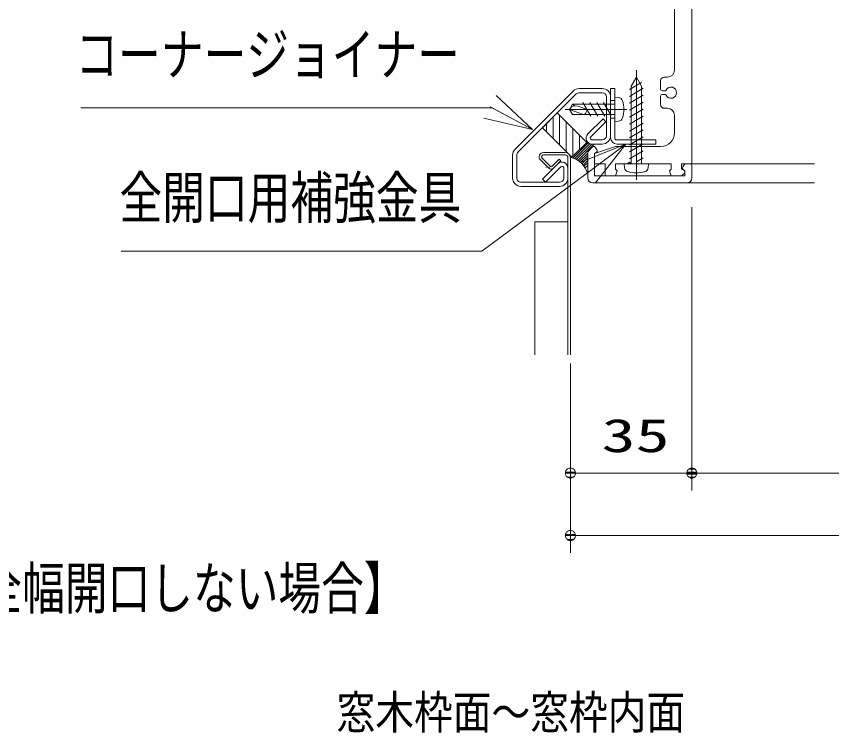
# Model space of a CAD drawing. Units: millimetres on the paper. Extents: x -305 to 305, y -152 to 152.
# Drawn here: x -254.06 to -207.11, y -46.29 to -5.01 of the extents above; entities that cross this region are included whole.
import ezdxf
from ezdxf.enums import TextEntityAlignment as Align

# ---------------------------------------------------------------- set-up
doc = ezdxf.new("R2010")
doc.units = ezdxf.units.MM
doc.linetypes.add('LONG_CHAIN', pattern=[21, 18, -1, 1, -1])
doc.linetypes.add('LONG_DASHED2', pattern=[13, 12, -1])
doc.layers.add('0-1_RV', color=7, linetype='Continuous', lineweight=9)
doc.layers.add('0-3_0', color=7, linetype='Continuous', lineweight=9)
doc.styles.add('ＭＳ ゴシック', font='')
doc.styles.get('ＭＳ ゴシック').set_extended_font_data('MS Gothic')

# ---------------------------------------------------------------- blocks, each defined once
blk = doc.blocks.new('_OPEN30')
at = {"layer": '0-3_0'}
blk.add_line((0, 0), (-1, 0), dxfattribs=at)
blk.add_lwpolyline([(-1, 0.2679), (0, 0), (-1, -0.2679)], dxfattribs=at)
blk = doc.blocks.new('_DOTSMALL')
at = {"layer": '0-3_0'}
for p, q in [((0.0746, 0.1), (-0.0746, 0.1)), ((0.1223, -0.0248), (-0.1223, -0.0248))]:
    blk.add_line(p, q, dxfattribs=at)
for points in [[(0.125, 0), (0.124, 0.0157), (0.1211, 0.0311), (0.1162, 0.046), (0.1095, 0.0602), (0.1011, 0.0735), (0.0911, 0.0856), (0.0797, 0.0963), (0.067, 0.1055), (0.0532, 0.1131), (0.0386, 0.1189), (0.0234, 0.1228), (0.0078, 0.1248), (-0.0078, 0.1248), (-0.0234, 0.1228), (-0.0386, 0.1189), (-0.0532, 0.1131), (-0.067, 0.1055), (-0.0797, 0.0963), (-0.0911, 0.0856), (-0.1011, 0.0735), (-0.1095, 0.0602), (-0.1162, 0.046), (-0.1211, 0.0311), (-0.124, 0.0157), (-0.125, 0), (0, 0)], [(-0.125, 0), (-0.124, -0.0157), (-0.1211, -0.0311), (-0.1162, -0.046), (-0.1095, -0.0602), (-0.1011, -0.0735), (-0.0911, -0.0856), (-0.0797, -0.0963), (-0.067, -0.1055), (-0.0532, -0.1131), (-0.0386, -0.1189), (-0.0234, -0.1228), (-0.0078, -0.1248), (0.0078, -0.1248), (0.0234, -0.1228), (0.0386, -0.1189), (0.0532, -0.1131), (0.067, -0.1055), (0.0797, -0.0963), (0.0911, -0.0856), (0.1011, -0.0735), (0.1095, -0.0602), (0.1162, -0.046), (0.1211, -0.0311), (0.124, -0.0157), (0.125, 0), (0, 0)]]:
    blk.add_lwpolyline(points, close=True, dxfattribs=at)

msp = doc.modelspace()

# ---------------------------------------------------------------- linework, layer by layer
at = {"layer": '0-1_RV'}
for p, q in [((-215.156, 14.63), (-215.156, -13.51)), ((-216.156, -3.71), (-216.156, -8.11)), ((-218.756, -9.221), (-218.056, -8.817)), ((-216.956, -8.71), (-216.956, -9.21)), ((-216.556, -8.51), (-216.756, -8.51)), ((-221.981, -9.311), (-225.341, -12.671)), ((-220.32, -9.171), (-221.643, -9.171)), ((-219.841, -9.17), (-219.841, -12.01)), ((-219.841, -9.17), (-219.601, -9.17)), ((-219.601, -9.17), (-219.601, -12.01)), ((-218.756, -9.621), (-217.956, -9.159)), ((-218.656, -13.51), (-218.656, -9.03)), ((-218.056, -13.51), (-218.056, -9.03)), ((-216.725, -9.31), (-216.856, -9.31)), ((-221.812, -9.481), (-225.171, -12.84)), ((-220.321, -9.411), (-221.642, -9.411)), ((-220.081, -9.651), (-220.081, -11.89)), ((-219.841, -9.65), (-219.841, -11.89)), ((-219.377, -9.69), (-219.601, -9.67)), ((-219.601, -9.67), (-219.601, -11.07)), ((-218.756, -10.021), (-217.956, -9.559)), ((-216.956, -9.61), (-216.956, -10.11)), ((-216.725, -9.51), (-216.856, -9.51)), ((-222.028, -10.07), (-222.201, -10.37)), ((-219.601, -10.07), (-222.028, -10.07)), ((-221.713, -10.185), (-221.201, -10.37)), ((-220.977, -10.77), (-221.439, -9.97)), ((-220.577, -10.77), (-221.039, -9.97)), ((-220.177, -10.77), (-220.639, -9.97)), ((-219.801, -10.728), (-220.239, -9.97)), ((-218.756, -10.421), (-217.956, -9.959)), ((-216.556, -10.31), (-216.756, -10.31)), ((-223.759, -11.428), (-222.911, -10.58)), ((-222.911, -10.58), (-221.214, -12.277)), ((-222.774, -12.413), (-222.774, -10.716)), ((-222.201, -10.37), (-222.028, -10.67)), ((-221.401, -10.67), (-222.201, -10.37)), ((-219.601, -10.67), (-222.028, -10.67)), ((-218.756, -10.821), (-217.956, -10.359)), ((-218.756, -11.221), (-217.956, -10.759)), ((-216.156, -10.71), (-216.156, -11.71)), ((-223.536, -11.651), (-223.536, -11.205)), ((-223.155, -12.032), (-223.155, -10.824)), ((-222.393, -12.794), (-222.393, -11.097)), ((-221.151, -11.79), (-220.274, -10.913)), ((-220.981, -11.96), (-220.105, -11.083)), ((-220.274, -10.913), (-220.105, -11.083)), ((-219.377, -11.051), (-219.601, -11.07)), ((-218.756, -11.621), (-217.956, -11.159)), ((-223.759, -11.428), (-222.062, -13.125)), ((-222.012, -13.076), (-222.012, -11.478)), ((-218.756, -12.021), (-217.956, -11.559)), ((-221.631, -12.695), (-221.631, -11.859)), ((-220.941, -12.13), (-220.321, -12.13)), ((-219.481, -12.13), (-217.241, -12.13)), ((-218.756, -12.421), (-217.956, -11.959)), ((-217.241, -12.13), (-217.241, -12.37)), ((-222.062, -13.125), (-221.214, -12.277)), ((-222.016, -13.178), (-221.129, -12.291)), ((-221.914, -13.218), (-221.041, -12.345)), ((-221.818, -13.264), (-220.925, -12.37)), ((-221.729, -13.316), (-220.784, -12.37)), ((-221.25, -12.314), (-221.25, -12.24)), ((-220.856, -12.51), (-221.156, -12.81)), ((-220.941, -12.37), (-220.321, -12.37)), ((-220.756, -12.51), (-220.856, -12.51)), ((-220.756, -12.51), (-220.625, -12.692)), ((-219.556, -12.51), (-220.756, -12.91)), ((-216.956, -12.51), (-219.556, -12.51)), ((-219.481, -12.37), (-217.241, -12.37)), ((-218.756, -12.821), (-217.956, -12.359)), ((-225.481, -13.01), (-225.481, -14.331)), ((-225.241, -13.01), (-225.241, -14.331)), ((-223.706, -12.856), (-222.455, -12.856)), ((-223.706, -12.996), (-222.456, -12.996)), ((-221.642, -13.376), (-221.156, -12.89)), ((-221.564, -13.44), (-221.156, -13.031)), ((-221.156, -12.81), (-221.156, -14.31)), ((-220.756, -12.91), (-220.647, -12.831)), ((-220.756, -12.91), (-220.756, -14.21)), ((-220.756, -12.91), (-220.756, -13.51)), ((-218.756, -13.221), (-217.956, -12.759)), ((-223.883, -13.282), (-223.404, -13.761)), ((-223.784, -13.183), (-223.306, -13.662)), ((-223.221, -13.662), (-222.796, -13.237)), ((-223.122, -13.761), (-222.697, -13.336)), ((-222.796, -13.237), (-222.697, -13.336)), ((-222.296, -13.156), (-222.296, -24.51)), ((-222.156, -13.156), (-222.156, -24.51)), ((-221.494, -13.51), (-221.156, -13.173)), ((-221.423, -13.581), (-221.156, -13.314)), ((-221.352, -13.652), (-221.156, -13.456)), ((-221.307, -13.748), (-221.156, -13.597)), ((-220.156, -13.51), (-220.756, -13.51)), ((-220.156, -13.51), (-220.156, -14.21)), ((-218.856, -13.51), (-219.556, -13.51)), ((-219.556, -13.51), (-219.556, -13.81)), ((-217.656, -13.51), (-219.056, -13.51)), ((-219.036, -13.734), (-219.056, -13.51)), ((-218.756, -13.41), (-218.856, -13.51)), ((-218.756, -13.41), (-218.656, -13.51)), ((-216.356, -13.51), (-218.656, -13.51)), ((-218.356, -13.39), (-217.956, -13.159)), ((-217.676, -13.734), (-217.656, -13.51)), ((-216.356, -13.51), (-216.356, -13.81)), ((-215.756, -13.51), (-215.756, -13.81)), ((-215.156, -13.51), (-215.756, -13.51)), ((-215.556, -13.51), (-215.687, -13.692)), ((-208.105, -13.51), (-215.156, -13.51)), ((-215.156, -13.61), (-215.156, -14.31)), ((-222.707, -13.685), (-223.584, -14.562)), ((-222.536, -13.726), (-222.536, -14.331)), ((-222.296, -13.726), (-222.296, -14.331)), ((-219.556, -13.81), (-219.456, -13.91)), ((-219.556, -14.21), (-219.456, -13.91)), ((-216.356, -13.81), (-216.456, -13.91)), ((-216.456, -13.91), (-216.356, -14.21)), ((-215.756, -13.81), (-215.612, -13.88)), ((-215.756, -14.21), (-215.586, -14.041)), ((-215.556, -13.91), (-215.665, -13.831)), ((-215.556, -13.91), (-215.556, -14.21)), ((-215.556, -14.21), (-220.756, -14.21)), ((-219.556, -14.21), (-220.156, -14.21)), ((-215.756, -14.21), (-216.356, -14.21)), ((-225.002, -14.811), (-222.776, -14.811)), ((-225.001, -14.571), (-222.776, -14.571)), ((-215.456, -14.61), (-220.856, -14.61)), ((-208.105, -14.61), (-215.514, -14.61)), ((-215.156, -16.011), (-215.156, -32.33)), ((-224.196, -16.856), (-224.196, -24.51)), ((-224.196, -16.856), (-222.296, -16.856)), ((-222.156, -25.01), (-222.156, -35.93)), ((-222.156, -25.01), (-222.156, -32.33)), ((-215.156, -31.33), (-222.156, -31.33)), ((-172.756, -31.33), (-215.156, -31.33)), ((-165.756, -34.93), (-222.156, -34.93))]:
    msp.add_line(p, q, dxfattribs=at)
at = {"layer": '0-1_RV', "linetype": 'LONG_CHAIN'}
for p, q in [((-218.356, -8.11), (-218.356, -14.43)), ((-218.356, -8.11), (-218.356, -14.43)), ((-222.448, -10.37), (-218.91, -10.37))]:
    msp.add_line(p, q, dxfattribs=at)
at = {"layer": '0-1_RV', "linetype": 'LONG_DASHED2'}
for p, q in [((-219.841, -9.87), (-219.601, -9.87)), ((-219.841, -10.87), (-219.601, -10.87))]:
    msp.add_line(p, q, dxfattribs=at)
at = {"layer": '0-1_RV'}
for points in [[(-218.656, -9.03), (-218.356, -8.51), (-218.056, -9.03)], [(-224.341, -11.529), (-226.65, -10.289), (-250.347, -10.289)], [(-222.876, -13.515), (-223.753, -14.392), (-223.584, -14.562)], [(-221.176, -14.024), (-227.248, -18.541), (-248.018, -18.541)]]:
    msp.add_lwpolyline(points, dxfattribs=at)
for centre, radius, start, end in [((-216.556, -8.11), 0.4, 270, 0), ((-216.756, -8.71), 0.2, 90, 180), ((-221.642, -9.651), 0.48, 90, 135), ((-220.321, -9.651), 0.48, 0, 90), ((-216.856, -9.21), 0.1, 180, 270), ((-216.725, -9.21), 0.1, 270, 331.5631), ((-216.356, -9.41), 0.32, 208.4369, 151.5631), ((-221.642, -9.651), 0.24, 90, 135), ((-220.321, -9.651), 0.24, 0, 90), ((-219.4, -9.949), 0.26, 15.8818, 85.0004), ((-216.856, -9.61), 0.1, 90, 180), ((-216.725, -9.61), 0.1, 28.4369, 90), ((-221.849, -10.561), 0.4, 70.0569, 149.9993), ((-222.201, -10.37), 0.347, 35.8995, 60), ((-220.881, -10.37), 1.8, 344.1191, 15.8811), ((-216.756, -10.11), 0.2, 180, 270), ((-216.556, -10.71), 0.4, 0, 90), ((-221.601, -10.37), 0.4, 311.4102, 359.9998), ((-220.936, -11.116), 0.02, 150, 180), ((-220.936, -11.116), 0.02, 150, 180), ((-219.4, -10.792), 0.26, 274.9995, 344.119), ((-216.956, -11.71), 0.8, 270, 0), ((-220.911, -12.03), 0.34, 135, 270), ((-220.911, -12.03), 0.1, 135, 270), ((-220.321, -11.89), 0.48, 270, 0), ((-220.321, -11.89), 0.24, 270, 0), ((-219.481, -12.01), 0.36, 180, 270), ((-219.481, -12.01), 0.12, 180, 270), ((-225.001, -13.01), 0.48, 135, 180), ((-225.001, -13.01), 0.24, 135, 180), ((-223.706, -13.106), 0.25, 90, 225), ((-223.706, -13.106), 0.11, 90, 225), ((-222.456, -13.156), 0.3, 360, 90), ((-222.456, -13.156), 0.16, 360, 90), ((-222.416, -12.98), 0.02, 90, 93.3483), ((-222.443, -14.436), 1.329, 14.3605, 77.5087), ((-220.706, -12.75), 0.1, 306.0228, 35.8418), ((-222.636, -13.756), 0.34, 360, 135), ((-215.256, -13.61), 0.1, 0, 90), ((-223.551, -13.73), 0.02, 90, 120), ((-223.551, -13.73), 0.02, 90, 120), ((-223.551, -13.73), 0.02, 90, 120), ((-223.551, -13.73), 0.02, 90, 120), ((-223.263, -13.619), 0.2, 225, 315), ((-223.351, -13.73), 0.02, 90, 120), ((-223.351, -13.73), 0.02, 90, 120), ((-223.351, -13.73), 0.02, 90, 120), ((-223.351, -13.73), 0.02, 90, 120), ((-223.263, -13.619), 0.06, 225, 315), ((-222.636, -13.756), 0.1, 360, 135), ((-218.777, -13.712), 0.26, 184.9994, 254.119), ((-218.356, -12.23), 1.8, 254.1191, 285.8811), ((-217.935, -13.712), 0.26, 285.8818, 355.0004), ((-215.606, -13.75), 0.1, 144.1582, 233.9772), ((-215.656, -13.97), 0.1, 314.7603, 64.0108), ((-225.001, -14.331), 0.48, 180, 270), ((-225.001, -14.331), 0.24, 180, 270), ((-222.776, -14.331), 0.24, 270, 0), ((-222.776, -14.331), 0.48, 270, 0), ((-220.856, -14.31), 0.3, 180, 270), ((-215.456, -14.31), 0.3, 270, 0)]:
    msp.add_arc(centre, radius, start, end, dxfattribs=at)
at = {"layer": '0-3_0'}
msp.add_line((-224.341, -11.529), (-226.781, -10.218), dxfattribs=at)
msp.add_lwpolyline([(-226.43, -9.564), (-224.341, -11.529), (-227.132, -10.872)], dxfattribs=at)

# ---------------------------------------------------------------- block references
at = {"layer": '0-1_RV'}
for name, p, xscale, yscale, rotation in [('_OPEN30', (-218.954, -12.37), 2.77, 2.77, 36.64649), ('_DOTSMALL', (-222.156, -31.33), 2.32, 2.32, 180), ('_DOTSMALL', (-215.156, -31.33), 2.32, 2.32, 180), ('_DOTSMALL', (-222.156, -34.93), 2.32, 2.32, 180)]:
    msp.add_blockref(name, p, dxfattribs=dict(at, xscale=xscale, yscale=yscale, rotation=rotation))
at = {"layer": '0-1_RV', "xscale": 2.32, "yscale": 2.32}
msp.add_blockref('_DOTSMALL', (-215.156, -31.33), dxfattribs=at)

# ---------------------------------------------------------------- texts
at = {"layer": '0-1_RV', "style": 'ＭＳ ゴシック'}
for s, height, width, p in [('コーナージョイナー', 2.405, 0.75, (-250.66, -9.128)), ('全開口用補強金具', 2.405, 0.75, (-248.12, -17.38)), ('35', 1.921, 1.5, (-220.36, -30.7)), ('【壁パネルを片側全幅開口しない場合】', 2.405, 0.75, (-275.872, -39.883)), ('窓木枠面～窓枠内面', 1.924, 0.85, (-235.619, -46.653))]:
    msp.add_text(s, height=height, dxfattribs=dict(at, width=width)).set_placement(p, align=Align.BOTTOM_LEFT)

doc.saveas('drawing.dxf')
